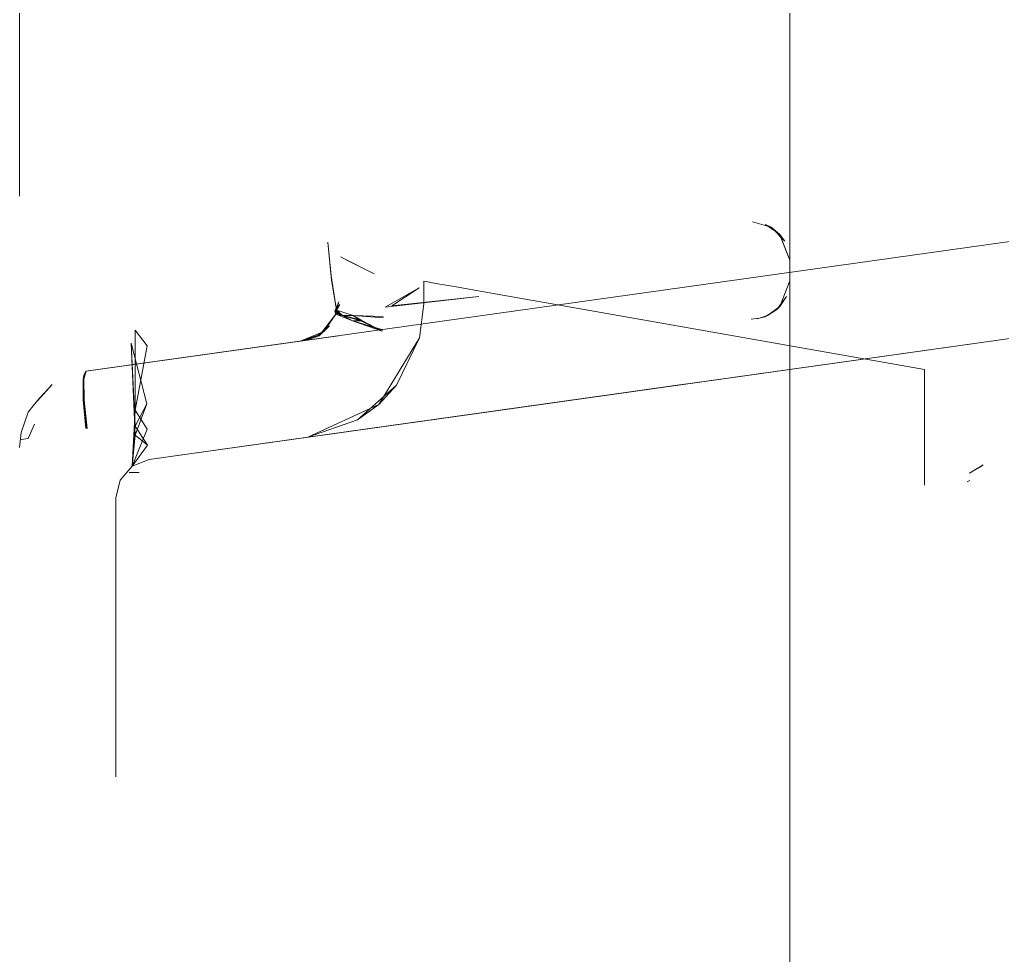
# Model space of a CAD drawing. Header units: millimetres. Extents: x 0 to 1729, y -270 to 583.
# Drawn here: x 1240.34 to 1265.86, y 24.29 to 48.58 of the extents above; entities that cross this region are included whole.
import ezdxf

# ---------------------------------------------------------------- set-up
doc = ezdxf.new("R2010")
doc.units = ezdxf.units.MM
doc.layers.add('OUTLINE', color=7, linetype='Continuous')

msp = doc.modelspace()

# ---------------------------------------------------------------- linework, layer by layer
at = {"layer": 'OUTLINE', "lineweight": 13}
for p, q in [((1260.34, 6), (1260.34, 422)), ((1260.34, 6), (1260.34, 422)), ((1260.34, 6), (1260.34, 422)), ((1260.34, 6), (1260.34, 422)), ((1240.34, 45.002), (1240.34, 55.212)), ((1240.34, 45.002), (1240.34, 55.212)), ((1240.34, 45.002), (1240.34, 55.212)), ((1240.34, 45.002), (1240.34, 55.212)), ((1240.34, 45.002), (1240.34, 55.212)), ((1240.34, 45.002), (1240.34, 55.212)), ((1240.34, 45.002), (1240.34, 55.212)), ((1240.34, 45.002), (1240.34, 55.212)), ((1240.34, 45.002), (1240.34, 55.212)), ((1240.34, 45.002), (1240.34, 55.212)), ((1240.34, 45.002), (1240.34, 55.212)), ((1240.34, 45.002), (1240.34, 55.212)), ((1240.34, 45.002), (1240.34, 55.212)), ((1240.34, 45.002), (1240.34, 55.212)), ((1240.34, 45.002), (1240.34, 55.212)), ((1240.34, 45.002), (1240.34, 55.212)), ((1240.34, 45.002), (1240.34, 55.212)), ((1240.34, 45.002), (1240.34, 55.212)), ((1240.34, 44.999), (1240.34, 54.806)), ((1240.34, 44.999), (1240.34, 54.806)), ((1240.34, 44.999), (1240.34, 54.806)), ((1240.34, 44.999), (1240.34, 54.806)), ((1240.34, 44.999), (1240.34, 54.806)), ((1240.34, 44.999), (1240.34, 54.806)), ((1240.34, 44.999), (1240.34, 54.806)), ((1240.34, 44.999), (1240.34, 54.806)), ((1240.34, 44.999), (1240.34, 54.806)), ((1240.34, 44.999), (1240.34, 54.806)), ((1242.062, 39.456), (1286.018, 45.633)), ((1286.018, 45.633), (1242.062, 39.456)), ((1242.062, 39.456), (1286.018, 45.633)), ((1286.018, 45.633), (1242.062, 39.456)), ((1242.062, 39.456), (1286.018, 45.633)), ((1286.018, 45.633), (1242.062, 39.456)), ((1242.062, 39.456), (1286.018, 45.633)), ((1286.018, 45.633), (1242.062, 39.456)), ((1240.34, 44.503), (1240.34, 45.002)), ((1240.34, 45.002), (1240.34, 44.503)), ((1240.34, 44.503), (1240.34, 45.002)), ((1240.34, 45.002), (1240.34, 44.503)), ((1240.34, 44.503), (1240.34, 45.002)), ((1240.34, 45.002), (1240.34, 44.503)), ((1240.34, 44.503), (1240.34, 45.002)), ((1240.34, 45.002), (1240.34, 44.503)), ((1240.34, 44.503), (1240.34, 45.002)), ((1240.34, 45.002), (1240.34, 44.503)), ((1240.34, 44.503), (1240.34, 45.002)), ((1240.34, 45.002), (1240.34, 44.503)), ((1240.34, 44.503), (1240.34, 45.002)), ((1240.34, 45.002), (1240.34, 44.503)), ((1240.34, 44.503), (1240.34, 45.002)), ((1240.34, 45.002), (1240.34, 44.503)), ((1240.34, 44.503), (1240.34, 45.002)), ((1240.34, 45.002), (1240.34, 44.503)), ((1240.34, 44.999), (1240.34, 44.501)), ((1240.34, 44.501), (1240.34, 44.999)), ((1240.34, 44.999), (1240.34, 44.501)), ((1240.34, 44.501), (1240.34, 44.999)), ((1240.34, 44.999), (1240.34, 44.501)), ((1240.34, 44.501), (1240.34, 44.999)), ((1240.34, 44.999), (1240.34, 44.501)), ((1240.34, 44.501), (1240.34, 44.999)), ((1240.34, 44.999), (1240.34, 44.501)), ((1240.34, 44.501), (1240.34, 44.999)), ((1240.34, 44.137), (1240.34, 44.503)), ((1240.34, 44.503), (1240.34, 44.137)), ((1240.34, 44.137), (1240.34, 44.503)), ((1240.34, 44.503), (1240.34, 44.137)), ((1240.34, 44.137), (1240.34, 44.503)), ((1240.34, 44.503), (1240.34, 44.137)), ((1240.34, 44.137), (1240.34, 44.503)), ((1240.34, 44.503), (1240.34, 44.137)), ((1240.34, 44.137), (1240.34, 44.503)), ((1240.34, 44.503), (1240.34, 44.137)), ((1240.34, 44.137), (1240.34, 44.503)), ((1240.34, 44.503), (1240.34, 44.137)), ((1240.34, 44.137), (1240.34, 44.503)), ((1240.34, 44.503), (1240.34, 44.137)), ((1240.34, 44.137), (1240.34, 44.503)), ((1240.34, 44.503), (1240.34, 44.137)), ((1240.34, 44.137), (1240.34, 44.503)), ((1240.34, 44.503), (1240.34, 44.137)), ((1240.34, 44.501), (1240.34, 44.136)), ((1240.34, 44.136), (1240.34, 44.501)), ((1240.34, 44.501), (1240.34, 44.136)), ((1240.34, 44.136), (1240.34, 44.501)), ((1240.34, 44.501), (1240.34, 44.136)), ((1240.34, 44.136), (1240.34, 44.501)), ((1240.34, 44.501), (1240.34, 44.136)), ((1240.34, 44.136), (1240.34, 44.501)), ((1240.34, 44.501), (1240.34, 44.136)), ((1240.34, 44.136), (1240.34, 44.501)), ((1240.34, 44.003), (1240.34, 44.137)), ((1240.34, 44.137), (1240.34, 44.003)), ((1240.34, 44.003), (1240.34, 44.137)), ((1240.34, 44.137), (1240.34, 44.003)), ((1240.34, 44.003), (1240.34, 44.137)), ((1240.34, 44.137), (1240.34, 44.003)), ((1240.34, 44.003), (1240.34, 44.137)), ((1240.34, 44.137), (1240.34, 44.003)), ((1240.34, 44.003), (1240.34, 44.137)), ((1240.34, 44.137), (1240.34, 44.003)), ((1240.34, 44.003), (1240.34, 44.137)), ((1240.34, 44.137), (1240.34, 44.003)), ((1240.34, 44.003), (1240.34, 44.137)), ((1240.34, 44.137), (1240.34, 44.003)), ((1240.34, 44.003), (1240.34, 44.137)), ((1240.34, 44.137), (1240.34, 44.003)), ((1240.34, 44.003), (1240.34, 44.137)), ((1240.34, 44.137), (1240.34, 44.003)), ((1240.34, 44.136), (1240.34, 44.003)), ((1240.34, 44.003), (1240.34, 44.136)), ((1240.34, 44.136), (1240.34, 44.003)), ((1240.34, 44.003), (1240.34, 44.136)), ((1240.34, 44.136), (1240.34, 44.003)), ((1240.34, 44.003), (1240.34, 44.136)), ((1240.34, 44.136), (1240.34, 44.003)), ((1240.34, 44.003), (1240.34, 44.136)), ((1240.34, 44.136), (1240.34, 44.003)), ((1240.34, 44.003), (1240.34, 44.136)), ((1240.34, 44.003), (1240.34, 44.003)), ((1240.34, 44.003), (1240.34, 44.003)), ((1240.34, 44.003), (1240.34, 44.003)), ((1240.34, 44.003), (1240.34, 44.003)), ((1240.34, 44.003), (1240.34, 44.003)), ((1240.34, 44.003), (1240.34, 44.003)), ((1240.34, 44.003), (1240.34, 44.003)), ((1240.34, 44.003), (1240.34, 44.003)), ((1240.34, 44.003), (1240.34, 44.003)), ((1240.34, 44.003), (1240.34, 44.003)), ((1240.34, 44.003), (1240.34, 44.003)), ((1240.34, 44.003), (1240.34, 44.003)), ((1240.34, 44.003), (1240.34, 44.003)), ((1240.34, 44.003), (1240.34, 44.003)), ((1243.701, 37.162), (1286.821, 43.222)), ((1286.821, 43.222), (1243.701, 37.162)), ((1243.701, 37.162), (1286.821, 43.222)), ((1286.821, 43.222), (1243.701, 37.162)), ((1243.701, 37.162), (1286.821, 43.222)), ((1286.821, 43.222), (1243.701, 37.162)), ((1243.701, 37.162), (1286.821, 43.222)), ((1286.821, 43.222), (1243.701, 37.162)), ((1243.701, 37.162), (1286.821, 43.222)), ((1286.821, 43.222), (1243.701, 37.162)), ((1243.701, 37.162), (1286.821, 43.222)), ((1286.821, 43.222), (1243.701, 37.162)), ((1286.821, 43.222), (1252.653, 38.42)), ((1252.653, 38.42), (1286.821, 43.222)), ((1286.821, 43.222), (1252.653, 38.42)), ((1252.653, 38.42), (1286.821, 43.222)), ((1286.821, 43.222), (1252.653, 38.42)), ((1252.653, 38.42), (1286.821, 43.222)), ((1286.821, 43.222), (1252.653, 38.42)), ((1252.653, 38.42), (1286.821, 43.222)), ((1286.821, 43.222), (1258.009, 39.172)), ((1258.009, 39.172), (1286.821, 43.222)), ((1286.821, 43.222), (1258.009, 39.172)), ((1258.009, 39.172), (1286.821, 43.222)), ((1286.821, 43.222), (1258.009, 39.172)), ((1258.009, 39.172), (1286.821, 43.222)), ((1286.821, 43.222), (1258.009, 39.172)), ((1258.009, 39.172), (1286.821, 43.222)), ((1286.821, 43.222), (1258.009, 39.172)), ((1258.009, 39.172), (1286.821, 43.222)), ((1286.821, 43.222), (1258.009, 39.172)), ((1258.009, 39.172), (1286.821, 43.222)), ((1259.375, 43.338), (1259.86, 43.193)), ((1259.375, 43.338), (1259.86, 43.193)), ((1259.375, 43.338), (1259.86, 43.193)), ((1259.375, 43.338), (1259.86, 43.193)), ((1259.375, 43.338), (1259.86, 43.193)), ((1259.375, 43.338), (1259.86, 43.193)), ((1259.375, 43.338), (1259.86, 43.193)), ((1259.375, 43.338), (1259.86, 43.193)), ((1259.375, 43.338), (1259.86, 43.193)), ((1259.375, 43.338), (1259.86, 43.193)), ((1260.074, 43.018), (1259.707, 43.268)), ((1259.707, 43.268), (1259.86, 43.193)), ((1260.074, 43.018), (1259.707, 43.268)), ((1259.707, 43.268), (1259.86, 43.193)), ((1260.074, 43.018), (1259.707, 43.268)), ((1259.707, 43.268), (1259.86, 43.193)), ((1259.86, 43.193), (1259.707, 43.268)), ((1259.707, 43.268), (1260.074, 43.018)), ((1259.86, 43.193), (1259.707, 43.268)), ((1259.707, 43.268), (1260.074, 43.018)), ((1259.86, 43.193), (1259.707, 43.268)), ((1259.707, 43.268), (1260.074, 43.018)), ((1259.86, 43.193), (1259.801, 43.226)), ((1259.801, 43.226), (1260.083, 43.008)), ((1259.86, 43.193), (1259.801, 43.226)), ((1259.801, 43.226), (1260.083, 43.008)), ((1260.083, 43.008), (1259.801, 43.226)), ((1259.801, 43.226), (1259.86, 43.193)), ((1260.083, 43.008), (1259.801, 43.226)), ((1259.801, 43.226), (1259.86, 43.193)), ((1260.074, 43.018), (1259.86, 43.193)), ((1259.86, 43.193), (1260.212, 42.829)), ((1259.86, 43.193), (1260.212, 42.829)), ((1259.86, 43.193), (1260.083, 43.008)), ((1260.074, 43.018), (1259.86, 43.193)), ((1259.86, 43.193), (1260.212, 42.829)), ((1259.86, 43.193), (1260.212, 42.829)), ((1259.86, 43.193), (1260.083, 43.008)), ((1260.074, 43.018), (1259.86, 43.193)), ((1259.86, 43.193), (1260.212, 42.829)), ((1259.86, 43.193), (1260.212, 42.829)), ((1259.86, 43.193), (1260.074, 43.018)), ((1260.083, 43.008), (1259.86, 43.193)), ((1259.86, 43.193), (1260.212, 42.829)), ((1259.86, 43.193), (1260.212, 42.829)), ((1259.86, 43.193), (1260.074, 43.018)), ((1260.083, 43.008), (1259.86, 43.193)), ((1259.86, 43.193), (1260.212, 42.829)), ((1259.86, 43.193), (1260.212, 42.829)), ((1259.86, 43.193), (1260.074, 43.018)), ((1260.34, 42.339), (1260.074, 43.018)), ((1260.074, 43.018), (1260.212, 42.829)), ((1260.34, 42.339), (1260.074, 43.018)), ((1260.074, 43.018), (1260.212, 42.829)), ((1260.34, 42.339), (1260.074, 43.018)), ((1260.074, 43.018), (1260.212, 42.829)), ((1260.212, 42.829), (1260.074, 43.018)), ((1260.074, 43.018), (1260.34, 42.339)), ((1260.212, 42.829), (1260.074, 43.018)), ((1260.074, 43.018), (1260.34, 42.339)), ((1260.212, 42.829), (1260.074, 43.018)), ((1260.074, 43.018), (1260.34, 42.339)), ((1260.212, 42.829), (1260.083, 43.008)), ((1260.083, 43.008), (1260.34, 42.339)), ((1260.212, 42.829), (1260.083, 43.008)), ((1260.083, 43.008), (1260.34, 42.339)), ((1260.34, 42.339), (1260.083, 43.008)), ((1260.083, 43.008), (1260.212, 42.829)), ((1260.34, 42.339), (1260.083, 43.008)), ((1260.083, 43.008), (1260.212, 42.829)), ((1248.44, 41.82), (1248.34, 42.806)), ((1248.34, 42.806), (1248.428, 41.929)), ((1248.44, 41.82), (1248.34, 42.806)), ((1248.34, 42.806), (1248.428, 41.929)), ((1248.428, 41.929), (1248.34, 42.806)), ((1248.34, 42.806), (1248.44, 41.82)), ((1248.428, 41.929), (1248.34, 42.806)), ((1248.34, 42.806), (1248.44, 41.82)), ((1248.677, 42.43), (1249.546, 41.981)), ((1248.677, 42.43), (1248.944, 42.289)), ((1248.677, 42.43), (1249.546, 41.981)), ((1248.677, 42.43), (1248.944, 42.289)), ((1249.546, 41.981), (1248.944, 42.289)), ((1249.546, 41.981), (1248.944, 42.289)), ((1248.428, 41.929), (1248.566, 41.042)), ((1248.428, 41.929), (1248.566, 41.042)), ((1248.566, 41.042), (1248.428, 41.929)), ((1248.566, 41.042), (1248.428, 41.929)), ((1248.566, 41.042), (1248.44, 41.82)), ((1248.566, 41.042), (1248.44, 41.82)), ((1248.44, 41.82), (1248.566, 41.042)), ((1248.44, 41.82), (1248.566, 41.042)), ((1249.832, 41.123), (1250.714, 41.624)), ((1249.832, 41.123), (1250.714, 41.624)), ((1250.714, 41.624), (1249.832, 41.123)), ((1250.714, 41.624), (1249.832, 41.123)), ((1250.004, 41.151), (1250.714, 41.624)), ((1250.004, 41.151), (1250.714, 41.624)), ((1250.714, 41.624), (1250.005, 41.151)), ((1250.714, 41.624), (1250.005, 41.151)), ((1250.84, 41.792), (1250.933, 41.776)), ((1250.84, 41.792), (1250.84, 41.792)), ((1250.84, 41.723), (1250.84, 41.792)), ((1251.201, 41.729), (1250.84, 41.792)), ((1250.84, 41.792), (1251.201, 41.729)), ((1250.84, 41.792), (1250.84, 41.723)), ((1250.84, 41.792), (1250.84, 41.792)), ((1250.933, 41.776), (1250.84, 41.792)), ((1250.84, 41.792), (1250.933, 41.776)), ((1250.84, 41.792), (1250.84, 41.792)), ((1250.84, 41.723), (1250.84, 41.792)), ((1251.201, 41.729), (1250.84, 41.792)), ((1250.84, 41.792), (1251.201, 41.729)), ((1250.84, 41.792), (1250.84, 41.723)), ((1250.84, 41.792), (1250.84, 41.792)), ((1250.933, 41.776), (1250.84, 41.792)), ((1250.84, 41.792), (1250.933, 41.776)), ((1250.84, 41.792), (1250.84, 41.792)), ((1250.84, 41.723), (1250.84, 41.792)), ((1251.201, 41.729), (1250.84, 41.792)), ((1250.84, 41.792), (1251.201, 41.729)), ((1250.84, 41.792), (1250.84, 41.723)), ((1250.84, 41.792), (1250.84, 41.792)), ((1250.933, 41.776), (1250.84, 41.792)), ((1250.84, 41.792), (1250.933, 41.776)), ((1250.84, 41.792), (1250.84, 41.792)), ((1250.84, 41.723), (1250.84, 41.792)), ((1251.201, 41.729), (1250.84, 41.792)), ((1250.84, 41.792), (1251.201, 41.729)), ((1250.84, 41.792), (1250.84, 41.723)), ((1250.84, 41.792), (1250.84, 41.792)), ((1250.933, 41.776), (1250.84, 41.792)), ((1250.84, 41.522), (1250.84, 41.723)), ((1250.84, 41.723), (1250.84, 41.522)), ((1250.84, 41.522), (1250.84, 41.723)), ((1250.84, 41.723), (1250.84, 41.522)), ((1250.84, 41.522), (1250.84, 41.723)), ((1250.84, 41.723), (1250.84, 41.522)), ((1250.84, 41.522), (1250.84, 41.723)), ((1250.84, 41.723), (1250.84, 41.522)), ((1250.933, 41.776), (1251.201, 41.729)), ((1251.201, 41.729), (1250.933, 41.776)), ((1250.933, 41.776), (1251.201, 41.729)), ((1251.201, 41.729), (1250.933, 41.776)), ((1250.933, 41.776), (1251.201, 41.729)), ((1251.201, 41.729), (1250.933, 41.776)), ((1250.933, 41.776), (1251.201, 41.729)), ((1251.201, 41.729), (1250.933, 41.776)), ((1251.201, 41.729), (1251.631, 41.653)), ((1251.631, 41.653), (1251.201, 41.729)), ((1251.201, 41.729), (1251.631, 41.653)), ((1251.631, 41.653), (1251.201, 41.729)), ((1251.201, 41.729), (1251.631, 41.653)), ((1251.631, 41.653), (1251.201, 41.729)), ((1251.201, 41.729), (1251.631, 41.653)), ((1251.631, 41.653), (1251.201, 41.729)), ((1251.631, 41.653), (1252.157, 41.56)), ((1252.157, 41.56), (1251.631, 41.653)), ((1251.631, 41.653), (1252.157, 41.56)), ((1252.157, 41.56), (1251.631, 41.653)), ((1251.631, 41.653), (1252.157, 41.56)), ((1252.157, 41.56), (1251.631, 41.653)), ((1251.631, 41.653), (1252.157, 41.56)), ((1252.157, 41.56), (1251.631, 41.653)), ((1260.34, 41.805), (1260.083, 41.135)), ((1260.34, 41.805), (1260.083, 41.135)), ((1260.083, 41.135), (1260.34, 41.805)), ((1260.083, 41.135), (1260.34, 41.805)), ((1249.832, 41.123), (1252.265, 41.392)), ((1249.832, 41.123), (1252.265, 41.392)), ((1252.265, 41.392), (1249.832, 41.123)), ((1252.265, 41.392), (1249.832, 41.123)), ((1250.004, 41.151), (1252.265, 41.392)), ((1250.004, 41.151), (1252.265, 41.392)), ((1252.265, 41.392), (1250.005, 41.151)), ((1252.265, 41.392), (1250.005, 41.151)), ((1250.84, 41.207), (1250.84, 41.522)), ((1250.84, 41.522), (1250.84, 41.207)), ((1250.84, 41.207), (1250.84, 41.522)), ((1250.84, 41.522), (1250.84, 41.207)), ((1250.84, 41.207), (1250.84, 41.522)), ((1250.84, 41.522), (1250.84, 41.207)), ((1250.84, 41.207), (1250.84, 41.522)), ((1250.84, 41.522), (1250.84, 41.207)), ((1252.157, 41.56), (1263.84, 39.5)), ((1263.84, 39.5), (1252.157, 41.56)), ((1252.157, 41.56), (1263.84, 39.5)), ((1263.84, 39.5), (1252.157, 41.56)), ((1252.157, 41.56), (1263.84, 39.5)), ((1263.84, 39.5), (1252.157, 41.56)), ((1252.157, 41.56), (1263.84, 39.5)), ((1263.84, 39.5), (1252.157, 41.56)), ((1260.009, 41.062), (1260.252, 41.394)), ((1260.009, 41.062), (1260.252, 41.394)), ((1260.252, 41.394), (1260.009, 41.062)), ((1260.252, 41.394), (1260.009, 41.062)), ((1260.252, 41.394), (1260.083, 41.135)), ((1260.252, 41.394), (1260.083, 41.135)), ((1260.083, 41.135), (1260.252, 41.394)), ((1260.083, 41.135), (1260.252, 41.394)), ((1248.529, 41.018), (1248.633, 41.259)), ((1248.529, 41.018), (1248.633, 41.259)), ((1248.652, 41.184), (1248.529, 41.018)), ((1248.652, 41.184), (1248.529, 41.018)), ((1248.531, 41.029), (1248.633, 41.259)), ((1248.531, 41.029), (1248.633, 41.259)), ((1248.633, 41.259), (1248.531, 41.029)), ((1248.633, 41.259), (1248.531, 41.029)), ((1248.566, 41.042), (1248.633, 41.259)), ((1248.566, 41.042), (1248.633, 41.259)), ((1248.633, 41.259), (1248.566, 41.042)), ((1248.566, 41.042), (1248.633, 41.259)), ((1248.633, 41.259), (1248.566, 41.042)), ((1248.566, 41.042), (1248.633, 41.259)), ((1248.652, 41.184), (1248.566, 41.042)), ((1248.652, 41.184), (1248.566, 41.042)), ((1250.726, 40.321), (1250.84, 41.207)), ((1250.84, 41.207), (1250.726, 40.321)), ((1250.726, 40.321), (1250.84, 41.207)), ((1250.84, 41.207), (1250.726, 40.321)), ((1250.726, 40.321), (1250.84, 41.207)), ((1250.84, 41.207), (1250.726, 40.321)), ((1250.726, 40.321), (1250.84, 41.207)), ((1250.84, 41.207), (1250.726, 40.321)), ((1260.083, 41.135), (1259.762, 40.9)), ((1260.083, 41.135), (1259.762, 40.9)), ((1259.762, 40.9), (1260.083, 41.135)), ((1259.762, 40.9), (1260.083, 41.135)), ((1260.009, 41.062), (1260.083, 41.135)), ((1260.009, 41.062), (1260.083, 41.135)), ((1260.083, 41.135), (1260.009, 41.062)), ((1260.083, 41.135), (1260.009, 41.062)), ((1248.552, 40.938), (1248.119, 40.377)), ((1248.552, 40.938), (1248.119, 40.377)), ((1248.119, 40.377), (1248.552, 40.938)), ((1248.119, 40.377), (1248.552, 40.938)), ((1248.237, 40.486), (1248.552, 40.938)), ((1248.237, 40.486), (1248.552, 40.938)), ((1248.552, 40.938), (1248.237, 40.486)), ((1248.552, 40.938), (1248.237, 40.486)), ((1248.529, 41.018), (1248.566, 41.042)), ((1248.529, 41.018), (1248.566, 41.042)), ((1248.566, 41.042), (1248.529, 41.018)), ((1248.566, 41.042), (1248.529, 41.018)), ((1248.612, 40.954), (1248.529, 41.018)), ((1248.529, 41.018), (1248.552, 40.938)), ((1248.529, 41.018), (1248.717, 40.902)), ((1248.612, 40.954), (1248.529, 41.018)), ((1248.529, 41.018), (1248.552, 40.938)), ((1248.529, 41.018), (1248.717, 40.902)), ((1248.717, 40.902), (1248.529, 41.018)), ((1248.552, 40.938), (1248.529, 41.018)), ((1248.529, 41.018), (1248.636, 41.013)), ((1248.717, 40.902), (1248.529, 41.018)), ((1248.552, 40.938), (1248.529, 41.018)), ((1248.529, 41.018), (1248.636, 41.013)), ((1248.566, 41.042), (1248.531, 41.029)), ((1248.566, 41.042), (1248.531, 41.029)), ((1248.531, 41.029), (1248.566, 41.042)), ((1248.531, 41.029), (1248.566, 41.042)), ((1248.718, 40.908), (1248.531, 41.029)), ((1248.552, 40.938), (1248.531, 41.029)), ((1248.531, 41.029), (1248.612, 40.954)), ((1248.718, 40.908), (1248.531, 41.029)), ((1248.552, 40.938), (1248.531, 41.029)), ((1248.531, 41.029), (1248.612, 40.954)), ((1248.612, 40.954), (1248.531, 41.029)), ((1248.531, 41.029), (1248.552, 40.938)), ((1248.531, 41.029), (1248.718, 40.908)), ((1248.612, 40.954), (1248.531, 41.029)), ((1248.531, 41.029), (1248.552, 40.938)), ((1248.531, 41.029), (1248.718, 40.908)), ((1248.552, 40.938), (1248.636, 41.013)), ((1248.552, 40.938), (1248.636, 41.013)), ((1248.612, 40.954), (1248.552, 40.938)), ((1248.552, 40.938), (1248.612, 40.954)), ((1248.612, 40.954), (1248.552, 40.938)), ((1248.552, 40.938), (1248.612, 40.954)), ((1248.612, 40.954), (1248.552, 40.938)), ((1248.612, 40.954), (1248.552, 40.938)), ((1248.552, 40.938), (1248.717, 40.902)), ((1248.552, 40.938), (1248.985, 40.763)), ((1248.985, 40.763), (1248.552, 40.938)), ((1248.718, 40.908), (1248.552, 40.938)), ((1248.552, 40.938), (1248.717, 40.902)), ((1248.552, 40.938), (1248.985, 40.763)), ((1248.985, 40.763), (1248.552, 40.938)), ((1248.718, 40.908), (1248.552, 40.938)), ((1248.552, 40.938), (1248.718, 40.908)), ((1248.552, 40.938), (1248.985, 40.763)), ((1248.985, 40.763), (1248.552, 40.938)), ((1248.717, 40.902), (1248.552, 40.938)), ((1248.552, 40.938), (1248.718, 40.908)), ((1248.552, 40.938), (1248.985, 40.763)), ((1248.985, 40.763), (1248.552, 40.938)), ((1248.717, 40.902), (1248.552, 40.938)), ((1248.566, 41.042), (1248.717, 40.902)), ((1248.566, 41.042), (1248.998, 40.899)), ((1248.998, 40.899), (1248.566, 41.042)), ((1248.718, 40.908), (1248.566, 41.042)), ((1248.566, 41.042), (1248.717, 40.902)), ((1248.566, 41.042), (1248.998, 40.899)), ((1248.998, 40.899), (1248.566, 41.042)), ((1248.718, 40.908), (1248.566, 41.042)), ((1248.566, 41.042), (1248.718, 40.908)), ((1248.566, 41.042), (1248.998, 40.899)), ((1248.998, 40.899), (1248.566, 41.042)), ((1248.717, 40.902), (1248.566, 41.042)), ((1248.566, 41.042), (1248.718, 40.908)), ((1248.566, 41.042), (1248.998, 40.899)), ((1248.998, 40.899), (1248.566, 41.042)), ((1248.717, 40.902), (1248.566, 41.042)), ((1248.717, 40.902), (1248.985, 40.763)), ((1248.717, 40.902), (1248.998, 40.899)), ((1248.717, 40.902), (1249.205, 40.764)), ((1248.717, 40.902), (1248.985, 40.763)), ((1248.717, 40.902), (1248.998, 40.899)), ((1248.717, 40.902), (1249.205, 40.764)), ((1249.205, 40.764), (1248.717, 40.902)), ((1248.998, 40.899), (1248.717, 40.902)), ((1248.985, 40.763), (1248.717, 40.902)), ((1249.205, 40.764), (1248.717, 40.902)), ((1248.998, 40.899), (1248.717, 40.902)), ((1248.985, 40.763), (1248.717, 40.902)), ((1249.206, 40.779), (1248.718, 40.908)), ((1248.998, 40.899), (1248.718, 40.908)), ((1248.985, 40.763), (1248.718, 40.908)), ((1249.206, 40.779), (1248.718, 40.908)), ((1248.998, 40.899), (1248.718, 40.908)), ((1248.985, 40.763), (1248.718, 40.908)), ((1248.718, 40.908), (1248.985, 40.763)), ((1248.718, 40.908), (1248.998, 40.899)), ((1248.718, 40.908), (1249.206, 40.779)), ((1248.718, 40.908), (1248.985, 40.763)), ((1248.718, 40.908), (1248.998, 40.899)), ((1248.718, 40.908), (1249.206, 40.779)), ((1248.998, 40.899), (1249.205, 40.764)), ((1248.998, 40.899), (1249.78, 40.879)), ((1249.79, 40.846), (1248.998, 40.899)), ((1249.206, 40.779), (1248.998, 40.899)), ((1248.998, 40.899), (1249.205, 40.764)), ((1248.998, 40.899), (1249.78, 40.879)), ((1249.79, 40.846), (1248.998, 40.899)), ((1249.206, 40.779), (1248.998, 40.899)), ((1248.998, 40.899), (1249.206, 40.779)), ((1248.998, 40.899), (1249.78, 40.879)), ((1249.205, 40.764), (1248.998, 40.899)), ((1248.998, 40.899), (1249.206, 40.779)), ((1248.998, 40.899), (1249.78, 40.879)), ((1249.205, 40.764), (1248.998, 40.899)), ((1259.481, 40.815), (1259.689, 40.867)), ((1259.481, 40.815), (1259.689, 40.867)), ((1259.689, 40.867), (1259.481, 40.815)), ((1259.689, 40.867), (1259.481, 40.815)), ((1259.762, 40.9), (1259.555, 40.829)), ((1259.762, 40.9), (1259.555, 40.829)), ((1259.555, 40.829), (1259.762, 40.9)), ((1259.555, 40.829), (1259.762, 40.9)), ((1259.689, 40.867), (1259.555, 40.829)), ((1259.689, 40.867), (1259.555, 40.829)), ((1259.555, 40.829), (1259.689, 40.867)), ((1259.555, 40.829), (1259.689, 40.867)), ((1259.689, 40.867), (1260.009, 41.062)), ((1259.689, 40.867), (1260.009, 41.062)), ((1260.009, 41.062), (1259.689, 40.867)), ((1260.009, 41.062), (1259.689, 40.867)), ((1259.689, 40.867), (1259.762, 40.9)), ((1259.689, 40.867), (1259.762, 40.9)), ((1259.762, 40.9), (1259.689, 40.867)), ((1259.762, 40.9), (1259.689, 40.867)), ((1260.009, 41.062), (1259.762, 40.9)), ((1260.009, 41.062), (1259.762, 40.9)), ((1259.762, 40.9), (1260.009, 41.062)), ((1259.762, 40.9), (1260.009, 41.062)), ((1248.09, 40.395), (1248.39, 40.634)), ((1248.09, 40.395), (1248.39, 40.634)), ((1248.39, 40.634), (1248.09, 40.395)), ((1248.39, 40.634), (1248.09, 40.395)), ((1248.119, 40.377), (1248.39, 40.634)), ((1248.119, 40.377), (1248.39, 40.634)), ((1248.39, 40.634), (1248.119, 40.377)), ((1248.39, 40.634), (1248.119, 40.377)), ((1249.206, 40.779), (1248.985, 40.763)), ((1249.206, 40.779), (1248.985, 40.763)), ((1248.985, 40.763), (1249.206, 40.779)), ((1248.985, 40.763), (1249.206, 40.779)), ((1248.985, 40.763), (1249.205, 40.764)), ((1248.985, 40.763), (1249.205, 40.764)), ((1249.205, 40.764), (1248.985, 40.763)), ((1249.205, 40.764), (1248.985, 40.763)), ((1248.985, 40.763), (1249.768, 40.52)), ((1249.755, 40.493), (1248.985, 40.763)), ((1248.985, 40.763), (1249.768, 40.52)), ((1249.755, 40.493), (1248.985, 40.763)), ((1248.985, 40.763), (1249.772, 40.53)), ((1249.755, 40.493), (1248.985, 40.763)), ((1248.985, 40.763), (1249.772, 40.53)), ((1249.755, 40.493), (1248.985, 40.763)), ((1249.755, 40.493), (1249.205, 40.764)), ((1249.755, 40.493), (1249.205, 40.764)), ((1249.755, 40.493), (1249.206, 40.779)), ((1249.755, 40.493), (1249.206, 40.779)), ((1259.34, 40.805), (1259.555, 40.829)), ((1259.34, 40.805), (1259.555, 40.829)), ((1259.555, 40.829), (1259.34, 40.805)), ((1259.555, 40.829), (1259.34, 40.805)), ((1259.481, 40.815), (1259.555, 40.829)), ((1259.481, 40.815), (1259.555, 40.829)), ((1259.555, 40.829), (1259.481, 40.815)), ((1259.555, 40.829), (1259.481, 40.815)), ((1248.617, 40.377), (1242.07, 39.457)), ((1242.07, 39.457), (1248.617, 40.377)), ((1248.617, 40.377), (1242.07, 39.457)), ((1242.07, 39.457), (1248.617, 40.377)), ((1248.617, 40.377), (1242.07, 39.457)), ((1242.07, 39.457), (1248.617, 40.377)), ((1248.617, 40.377), (1242.07, 39.457)), ((1242.07, 39.457), (1248.617, 40.377)), ((1243.343, 40.525), (1243.336, 38.443)), ((1243.336, 38.443), (1243.343, 40.525)), ((1243.343, 40.525), (1243.652, 40.117)), ((1243.652, 40.117), (1243.343, 40.525)), ((1247.653, 40.242), (1248.237, 40.486)), ((1247.653, 40.242), (1248.237, 40.486)), ((1247.653, 40.242), (1248.09, 40.395)), ((1247.653, 40.242), (1248.09, 40.395)), ((1248.617, 40.377), (1247.653, 40.242)), ((1248.119, 40.377), (1247.653, 40.242)), ((1247.653, 40.242), (1248.617, 40.377)), ((1248.617, 40.377), (1247.653, 40.242)), ((1248.119, 40.377), (1247.653, 40.242)), ((1247.653, 40.242), (1248.617, 40.377)), ((1248.617, 40.377), (1247.653, 40.242)), ((1247.653, 40.242), (1248.617, 40.377)), ((1248.617, 40.377), (1247.653, 40.242)), ((1247.653, 40.242), (1248.617, 40.377)), ((1247.883, 40.299), (1248.09, 40.395)), ((1247.883, 40.299), (1248.09, 40.395)), ((1248.09, 40.395), (1247.883, 40.299)), ((1248.09, 40.395), (1247.883, 40.299)), ((1248.119, 40.377), (1247.883, 40.299)), ((1248.119, 40.377), (1247.883, 40.299)), ((1248.287, 40.536), (1248.09, 40.395)), ((1248.287, 40.536), (1248.09, 40.395)), ((1248.09, 40.395), (1248.287, 40.536)), ((1248.09, 40.395), (1248.287, 40.536)), ((1248.09, 40.395), (1248.237, 40.486)), ((1248.09, 40.395), (1248.237, 40.486)), ((1248.287, 40.536), (1248.237, 40.486)), ((1248.287, 40.536), (1248.237, 40.486)), ((1248.237, 40.486), (1248.287, 40.536)), ((1248.237, 40.486), (1248.287, 40.536)), ((1243.338, 38.027), (1243.236, 40.181)), ((1243.236, 40.181), (1243.646, 38.613)), ((1243.236, 40.181), (1243.341, 37.795)), ((1243.338, 38.027), (1243.236, 40.181)), ((1243.236, 40.181), (1243.646, 38.613)), ((1243.236, 40.181), (1243.341, 37.795)), ((1243.338, 38.027), (1243.236, 40.181)), ((1243.236, 40.181), (1243.338, 38.027)), ((1243.341, 37.795), (1243.236, 40.181)), ((1243.646, 38.613), (1243.236, 40.181)), ((1243.236, 40.181), (1243.338, 38.027)), ((1243.341, 37.795), (1243.236, 40.181)), ((1243.646, 38.613), (1243.236, 40.181)), ((1243.236, 40.181), (1243.338, 38.027)), ((1243.652, 40.117), (1243.336, 38.443)), ((1243.336, 38.443), (1243.652, 40.117)), ((1247.883, 40.299), (1247.653, 40.242)), ((1247.883, 40.299), (1247.653, 40.242)), ((1249.667, 38.593), (1250.726, 40.321)), ((1249.667, 38.593), (1250.726, 40.321)), ((1249.667, 38.593), (1250.726, 40.321)), ((1249.667, 38.593), (1250.726, 40.321)), ((1249.667, 38.593), (1250.726, 40.321)), ((1249.667, 38.593), (1250.726, 40.321)), ((1249.667, 38.593), (1250.726, 40.321)), ((1249.667, 38.593), (1250.726, 40.321)), ((1250.131, 39.096), (1250.726, 40.321)), ((1250.726, 40.321), (1250.131, 39.096)), ((1250.131, 39.096), (1250.726, 40.321)), ((1250.726, 40.321), (1250.131, 39.096)), ((1250.131, 39.096), (1250.726, 40.321)), ((1250.726, 40.321), (1250.131, 39.096)), ((1250.131, 39.096), (1250.726, 40.321)), ((1250.726, 40.321), (1250.131, 39.096)), ((1242.062, 39.456), (1241.988, 39.247)), ((1241.988, 39.247), (1242.062, 39.456)), ((1242.062, 39.456), (1241.988, 39.247)), ((1241.988, 39.247), (1242.062, 39.456)), ((1242.01, 39.344), (1241.988, 39.247)), ((1241.988, 39.247), (1242.01, 39.344)), ((1242.01, 39.344), (1241.988, 39.247)), ((1241.988, 39.247), (1242.01, 39.344)), ((1242.01, 39.344), (1241.991, 39.012)), ((1241.991, 39.012), (1242.01, 39.344)), ((1242.01, 39.344), (1241.991, 39.012)), ((1241.991, 39.012), (1242.01, 39.344)), ((1242.07, 39.457), (1242.009, 39.25)), ((1242.009, 39.25), (1242.07, 39.457)), ((1242.07, 39.457), (1242.009, 39.25)), ((1242.009, 39.25), (1242.07, 39.457)), ((1242.01, 39.344), (1242.009, 39.25)), ((1242.009, 39.25), (1242.01, 39.344)), ((1242.01, 39.344), (1242.009, 39.25)), ((1242.009, 39.25), (1242.01, 39.344)), ((1242.07, 39.457), (1242.01, 39.344)), ((1242.01, 39.344), (1242.07, 39.457)), ((1242.07, 39.457), (1242.01, 39.344)), ((1242.01, 39.344), (1242.07, 39.457)), ((1242.062, 39.456), (1242.01, 39.344)), ((1242.01, 39.344), (1242.062, 39.456)), ((1242.062, 39.456), (1242.01, 39.344)), ((1242.01, 39.344), (1242.062, 39.456)), ((1242.062, 39.456), (1242.07, 39.457)), ((1242.07, 39.457), (1242.062, 39.456)), ((1242.062, 39.456), (1242.07, 39.457)), ((1242.07, 39.457), (1242.062, 39.456)), ((1242.062, 39.456), (1242.07, 39.457)), ((1242.07, 39.457), (1242.062, 39.456)), ((1242.062, 39.456), (1242.07, 39.457)), ((1242.07, 39.457), (1242.062, 39.456)), ((1263.84, 37.498), (1263.84, 39.5)), ((1263.84, 39.5), (1263.84, 39.5)), ((1263.84, 37.498), (1263.84, 39.5)), ((1263.84, 37.498), (1263.84, 39.5)), ((1263.84, 39.5), (1263.84, 39.5)), ((1263.84, 37.498), (1263.84, 39.5)), ((1263.84, 37.498), (1263.84, 39.5)), ((1263.84, 39.5), (1263.84, 39.5)), ((1263.84, 37.498), (1263.84, 39.5)), ((1263.84, 37.498), (1263.84, 39.5)), ((1263.84, 39.5), (1263.84, 39.5)), ((1263.84, 37.498), (1263.84, 39.5)), ((1241.183, 39.107), (1240.723, 38.599)), ((1241.183, 39.107), (1240.723, 38.599)), ((1240.723, 38.599), (1241.183, 39.107)), ((1240.723, 38.599), (1241.183, 39.107)), ((1241.183, 39.107), (1240.868, 38.767)), ((1241.183, 39.107), (1240.868, 38.767)), ((1240.869, 38.767), (1241.183, 39.107)), ((1240.869, 38.767), (1241.183, 39.107)), ((1241.988, 39.247), (1241.991, 39.012)), ((1241.988, 39.247), (1241.988, 38.705)), ((1241.988, 38.705), (1241.988, 39.247)), ((1241.991, 39.012), (1241.988, 39.247)), ((1241.988, 39.247), (1241.991, 39.012)), ((1241.988, 39.247), (1241.988, 38.705)), ((1241.988, 38.705), (1241.988, 39.247)), ((1241.991, 39.012), (1241.988, 39.247)), ((1242.009, 39.25), (1241.991, 39.012)), ((1241.991, 39.012), (1242.009, 39.25)), ((1242.009, 39.25), (1241.991, 39.012)), ((1241.991, 39.012), (1242.009, 39.25)), ((1242.009, 39.25), (1242.018, 38.707)), ((1242.018, 38.707), (1242.009, 39.25)), ((1242.009, 39.25), (1242.018, 38.707)), ((1242.018, 38.707), (1242.009, 39.25)), ((1249.114, 38.19), (1250.131, 39.096)), ((1250.131, 39.096), (1249.114, 38.19)), ((1249.114, 38.19), (1250.131, 39.096)), ((1250.131, 39.096), (1249.114, 38.19)), ((1249.114, 38.19), (1250.131, 39.096)), ((1250.131, 39.096), (1249.114, 38.19)), ((1249.114, 38.19), (1250.131, 39.096)), ((1250.131, 39.096), (1249.114, 38.19)), ((1249.667, 38.593), (1250.131, 39.096)), ((1250.131, 39.096), (1249.667, 38.593)), ((1249.667, 38.593), (1250.131, 39.096)), ((1250.131, 39.096), (1249.667, 38.593)), ((1249.667, 38.593), (1250.131, 39.096)), ((1250.131, 39.096), (1249.667, 38.593)), ((1249.667, 38.593), (1250.131, 39.096)), ((1250.131, 39.096), (1249.667, 38.593)), ((1257.481, 39.098), (1252.653, 38.42)), ((1252.653, 38.42), (1257.481, 39.098)), ((1257.481, 39.098), (1252.653, 38.42)), ((1252.653, 38.42), (1257.481, 39.098)), ((1257.481, 39.098), (1252.653, 38.42)), ((1252.653, 38.42), (1257.481, 39.098)), ((1257.481, 39.098), (1252.653, 38.42)), ((1252.653, 38.42), (1257.481, 39.098)), ((1256.753, 38.996), (1257.481, 39.098)), ((1257.481, 39.098), (1256.753, 38.996)), ((1256.753, 38.996), (1257.481, 39.098)), ((1257.481, 39.098), (1256.753, 38.996)), ((1256.753, 38.996), (1257.481, 39.098)), ((1257.481, 39.098), (1256.753, 38.996)), ((1256.753, 38.996), (1257.481, 39.098)), ((1257.481, 39.098), (1256.753, 38.996)), ((1256.753, 38.996), (1257.481, 39.098)), ((1257.481, 39.098), (1256.753, 38.996)), ((1256.753, 38.996), (1257.481, 39.098)), ((1257.481, 39.098), (1256.753, 38.996)), ((1257.481, 39.098), (1258.009, 39.172)), ((1258.009, 39.172), (1257.481, 39.098)), ((1257.481, 39.098), (1258.009, 39.172)), ((1258.009, 39.172), (1257.481, 39.098)), ((1257.481, 39.098), (1258.009, 39.172)), ((1258.009, 39.172), (1257.481, 39.098)), ((1257.481, 39.098), (1258.009, 39.172)), ((1258.009, 39.172), (1257.481, 39.098)), ((1257.481, 39.098), (1258.009, 39.172)), ((1258.009, 39.172), (1257.481, 39.098)), ((1257.481, 39.098), (1258.009, 39.172)), ((1258.009, 39.172), (1257.481, 39.098)), ((1257.481, 39.098), (1258.009, 39.172)), ((1258.009, 39.172), (1257.481, 39.098)), ((1257.481, 39.098), (1258.009, 39.172)), ((1258.009, 39.172), (1257.481, 39.098)), ((1257.481, 39.098), (1258.009, 39.172)), ((1258.009, 39.172), (1257.481, 39.098)), ((1257.481, 39.098), (1258.009, 39.172)), ((1258.009, 39.172), (1257.481, 39.098)), ((1241.991, 39.012), (1241.988, 38.705)), ((1241.988, 38.705), (1241.991, 39.012)), ((1241.991, 39.012), (1241.988, 38.705)), ((1241.988, 38.705), (1241.991, 39.012)), ((1241.991, 39.012), (1242.018, 38.707)), ((1241.991, 39.012), (1242.018, 38.512)), ((1242.018, 38.512), (1241.991, 39.012)), ((1242.018, 38.707), (1241.991, 39.012)), ((1241.991, 39.012), (1242.018, 38.707)), ((1241.991, 39.012), (1242.018, 38.512)), ((1242.018, 38.512), (1241.991, 39.012)), ((1242.018, 38.707), (1241.991, 39.012)), ((1256.753, 38.996), (1243.701, 37.162)), ((1243.701, 37.162), (1256.753, 38.996)), ((1256.753, 38.996), (1243.701, 37.162)), ((1243.701, 37.162), (1256.753, 38.996)), ((1256.753, 38.996), (1243.701, 37.162)), ((1243.701, 37.162), (1256.753, 38.996)), ((1256.753, 38.996), (1243.701, 37.162)), ((1243.701, 37.162), (1256.753, 38.996)), ((1256.753, 38.996), (1252.653, 38.42)), ((1252.653, 38.42), (1256.753, 38.996)), ((1256.753, 38.996), (1252.653, 38.42)), ((1252.653, 38.42), (1256.753, 38.996)), ((1256.753, 38.996), (1252.653, 38.42)), ((1252.653, 38.42), (1256.753, 38.996)), ((1256.753, 38.996), (1252.653, 38.42)), ((1252.653, 38.42), (1256.753, 38.996)), ((1240.563, 38.394), (1240.723, 38.599)), ((1240.723, 38.599), (1240.563, 38.394)), ((1240.563, 38.394), (1240.723, 38.599)), ((1240.723, 38.599), (1240.563, 38.394)), ((1240.563, 38.394), (1240.723, 38.599)), ((1240.723, 38.599), (1240.563, 38.394)), ((1240.563, 38.394), (1240.723, 38.599)), ((1240.723, 38.599), (1240.563, 38.394)), ((1240.869, 38.767), (1240.723, 38.599)), ((1240.869, 38.767), (1240.723, 38.599)), ((1240.723, 38.599), (1240.868, 38.767)), ((1240.723, 38.599), (1240.868, 38.767)), ((1241.988, 38.705), (1242.018, 38.512)), ((1241.988, 38.705), (1242.073, 37.971)), ((1242.062, 37.97), (1241.988, 38.705)), ((1242.018, 38.512), (1241.988, 38.705)), ((1241.988, 38.705), (1242.018, 38.512)), ((1241.988, 38.705), (1242.073, 37.971)), ((1242.062, 37.97), (1241.988, 38.705)), ((1242.018, 38.512), (1241.988, 38.705)), ((1242.018, 38.707), (1242.018, 38.512)), ((1242.018, 38.707), (1242.096, 37.972)), ((1242.085, 37.971), (1242.018, 38.707)), ((1242.018, 38.512), (1242.018, 38.707)), ((1242.018, 38.707), (1242.018, 38.512)), ((1242.018, 38.707), (1242.096, 37.972)), ((1242.085, 37.971), (1242.018, 38.707)), ((1242.018, 38.512), (1242.018, 38.707)), ((1243.338, 38.027), (1243.646, 38.613)), ((1243.338, 38.027), (1243.646, 38.613)), ((1243.338, 38.027), (1243.646, 38.613)), ((1243.646, 38.613), (1243.338, 38.027)), ((1243.646, 38.613), (1243.338, 38.027)), ((1243.646, 38.613), (1243.338, 38.027)), ((1243.646, 38.613), (1243.341, 37.795)), ((1243.646, 38.613), (1243.341, 37.795)), ((1243.341, 37.795), (1243.646, 38.613)), ((1243.341, 37.795), (1243.646, 38.613)), ((1247.827, 37.741), (1249.667, 38.593)), ((1247.827, 37.741), (1249.667, 38.593)), ((1247.827, 37.741), (1249.667, 38.593)), ((1247.827, 37.741), (1249.667, 38.593)), ((1247.827, 37.741), (1249.667, 38.593)), ((1247.827, 37.741), (1249.667, 38.593)), ((1247.827, 37.741), (1249.667, 38.593)), ((1247.827, 37.741), (1249.667, 38.593)), ((1249.667, 38.593), (1249.114, 38.19)), ((1249.114, 38.19), (1249.667, 38.593)), ((1249.667, 38.593), (1249.114, 38.19)), ((1249.114, 38.19), (1249.667, 38.593)), ((1249.667, 38.593), (1249.114, 38.19)), ((1249.114, 38.19), (1249.667, 38.593)), ((1249.667, 38.593), (1249.114, 38.19)), ((1249.114, 38.19), (1249.667, 38.593)), ((1240.563, 38.394), (1240.381, 37.861)), ((1240.563, 38.394), (1240.381, 37.861)), ((1240.381, 37.861), (1240.563, 38.394)), ((1240.381, 37.861), (1240.563, 38.394)), ((1242.018, 38.512), (1242.073, 37.971)), ((1242.018, 38.512), (1242.096, 37.972)), ((1242.085, 37.971), (1242.018, 38.512)), ((1242.062, 37.97), (1242.018, 38.512)), ((1242.018, 38.512), (1242.073, 37.971)), ((1242.018, 38.512), (1242.096, 37.972)), ((1242.085, 37.971), (1242.018, 38.512)), ((1242.062, 37.97), (1242.018, 38.512)), ((1243.336, 38.443), (1243.262, 36.987)), ((1243.262, 36.987), (1243.336, 38.443)), ((1243.336, 38.443), (1243.652, 37.947)), ((1243.652, 37.947), (1243.336, 38.443)), ((1243.701, 37.162), (1252.653, 38.42)), ((1252.653, 38.42), (1243.701, 37.162)), ((1243.701, 37.162), (1252.653, 38.42)), ((1252.653, 38.42), (1243.701, 37.162)), ((1243.701, 37.162), (1252.653, 38.42)), ((1252.653, 38.42), (1243.701, 37.162)), ((1243.701, 37.162), (1252.653, 38.42)), ((1252.653, 38.42), (1243.701, 37.162)), ((1240.563, 37.705), (1240.723, 38.085)), ((1240.563, 37.705), (1240.723, 38.085)), ((1240.723, 38.085), (1240.563, 37.705)), ((1240.723, 38.085), (1240.563, 37.705)), ((1243.262, 36.987), (1243.338, 38.027)), ((1243.262, 36.987), (1243.338, 38.027)), ((1243.262, 36.987), (1243.338, 38.027)), ((1243.338, 38.027), (1243.262, 36.987)), ((1243.338, 38.027), (1243.262, 36.987)), ((1243.338, 38.027), (1243.262, 36.987)), ((1243.662, 37.533), (1243.338, 38.027)), ((1243.662, 37.533), (1243.338, 38.027)), ((1243.662, 37.533), (1243.338, 38.027)), ((1243.338, 38.027), (1243.662, 37.533)), ((1243.338, 38.027), (1243.662, 37.533)), ((1243.338, 38.027), (1243.662, 37.533)), ((1243.701, 37.162), (1250.227, 38.079)), ((1250.227, 38.079), (1243.701, 37.162)), ((1243.701, 37.162), (1250.227, 38.079)), ((1250.227, 38.079), (1243.701, 37.162)), ((1243.701, 37.162), (1250.227, 38.079)), ((1250.227, 38.079), (1243.701, 37.162)), ((1243.701, 37.162), (1250.227, 38.079)), ((1250.227, 38.079), (1243.701, 37.162)), ((1247.827, 37.741), (1249.114, 38.19)), ((1249.114, 38.19), (1247.827, 37.741)), ((1247.827, 37.741), (1249.114, 38.19)), ((1249.114, 38.19), (1247.827, 37.741)), ((1247.827, 37.741), (1249.114, 38.19)), ((1249.114, 38.19), (1247.827, 37.741)), ((1247.827, 37.741), (1249.114, 38.19)), ((1249.114, 38.19), (1247.827, 37.741)), ((1250.227, 38.079), (1248.468, 37.832)), ((1248.468, 37.832), (1250.227, 38.079)), ((1250.227, 38.079), (1248.468, 37.832)), ((1248.468, 37.832), (1250.227, 38.079)), ((1250.227, 38.079), (1248.468, 37.832)), ((1248.468, 37.832), (1250.227, 38.079)), ((1250.227, 38.079), (1248.468, 37.832)), ((1248.468, 37.832), (1250.227, 38.079)), ((1240.381, 37.861), (1240.34, 37.475)), ((1240.381, 37.861), (1240.34, 37.475)), ((1240.34, 37.475), (1240.381, 37.861)), ((1240.34, 37.475), (1240.381, 37.861)), ((1243.652, 37.947), (1243.262, 36.987)), ((1243.262, 36.987), (1243.652, 37.947)), ((1243.341, 37.795), (1243.262, 36.987)), ((1243.341, 37.795), (1243.262, 36.987)), ((1243.262, 36.987), (1243.341, 37.795)), ((1243.262, 36.987), (1243.341, 37.795)), ((1243.341, 37.795), (1243.662, 37.533)), ((1243.341, 37.795), (1243.662, 37.533)), ((1243.662, 37.533), (1243.341, 37.795)), ((1243.662, 37.533), (1243.341, 37.795)), ((1248.468, 37.832), (1247.827, 37.741)), ((1247.827, 37.741), (1248.468, 37.832)), ((1248.468, 37.832), (1247.827, 37.741)), ((1247.827, 37.741), (1248.468, 37.832)), ((1248.468, 37.832), (1247.827, 37.741)), ((1247.827, 37.741), (1248.468, 37.832)), ((1248.468, 37.832), (1247.827, 37.741)), ((1247.827, 37.741), (1248.468, 37.832)), ((1240.563, 37.705), (1240.381, 37.683)), ((1240.563, 37.705), (1240.381, 37.683)), ((1240.381, 37.683), (1240.563, 37.705)), ((1240.381, 37.683), (1240.563, 37.705)), ((1243.262, 36.987), (1243.662, 37.533)), ((1243.262, 36.987), (1243.662, 37.533)), ((1243.262, 36.987), (1243.662, 37.533)), ((1243.662, 37.533), (1243.262, 36.987)), ((1243.662, 37.533), (1243.262, 36.987)), ((1243.662, 37.533), (1243.262, 36.987)), ((1243.701, 37.162), (1247.827, 37.741)), ((1247.827, 37.741), (1243.701, 37.162)), ((1243.701, 37.162), (1247.827, 37.741)), ((1247.827, 37.741), (1243.701, 37.162)), ((1243.701, 37.162), (1247.827, 37.741)), ((1247.827, 37.741), (1243.701, 37.162)), ((1243.701, 37.162), (1247.827, 37.741)), ((1247.827, 37.741), (1243.701, 37.162)), ((1263.84, 37.498), (1263.84, 36.999)), ((1263.84, 36.999), (1263.84, 37.498)), ((1263.84, 37.498), (1263.84, 36.999)), ((1263.84, 36.999), (1263.84, 37.498)), ((1263.84, 37.498), (1263.84, 36.999)), ((1263.84, 36.999), (1263.84, 37.498)), ((1263.84, 37.498), (1263.84, 36.999)), ((1263.84, 36.999), (1263.84, 37.498)), ((1243.262, 36.987), (1243.701, 37.162)), ((1243.701, 37.162), (1243.262, 36.987)), ((1243.262, 36.987), (1243.701, 37.162)), ((1243.701, 37.162), (1243.262, 36.987)), ((1243.262, 36.987), (1243.701, 37.162)), ((1243.701, 37.162), (1243.262, 36.987)), ((1243.262, 36.987), (1243.701, 37.162)), ((1243.701, 37.162), (1243.262, 36.987)), ((1265.362, 37.023), (1265.012, 36.813)), ((1265.362, 37.023), (1265.012, 36.813)), ((1265.012, 36.813), (1265.362, 37.023)), ((1265.012, 36.813), (1265.362, 37.023)), ((1242.952, 36.63), (1243.262, 36.987)), ((1243.262, 36.987), (1242.952, 36.63)), ((1242.952, 36.63), (1243.262, 36.987)), ((1243.262, 36.987), (1242.952, 36.63)), ((1242.952, 36.63), (1243.262, 36.987)), ((1243.262, 36.987), (1242.952, 36.63)), ((1242.952, 36.63), (1243.262, 36.987)), ((1243.262, 36.987), (1242.952, 36.63)), ((1243.182, 36.827), (1243.448, 36.827)), ((1243.448, 36.827), (1243.182, 36.827)), ((1243.182, 36.827), (1243.448, 36.827)), ((1243.448, 36.827), (1243.182, 36.827)), ((1243.182, 36.827), (1243.448, 36.827)), ((1243.448, 36.827), (1243.182, 36.827)), ((1243.182, 36.827), (1243.448, 36.827)), ((1243.448, 36.827), (1243.182, 36.827)), ((1243.182, 36.827), (1243.448, 36.827)), ((1243.448, 36.827), (1243.182, 36.827)), ((1243.182, 36.827), (1243.448, 36.827)), ((1243.448, 36.827), (1243.182, 36.827)), ((1243.182, 36.827), (1243.448, 36.827)), ((1243.448, 36.827), (1243.182, 36.827)), ((1243.182, 36.827), (1243.448, 36.827)), ((1243.448, 36.827), (1243.182, 36.827)), ((1243.182, 36.827), (1243.448, 36.827)), ((1243.448, 36.827), (1243.182, 36.827)), ((1243.182, 36.827), (1243.448, 36.827)), ((1243.448, 36.827), (1243.182, 36.827)), ((1243.182, 36.827), (1243.448, 36.827)), ((1243.448, 36.827), (1243.182, 36.827)), ((1243.182, 36.827), (1243.448, 36.827)), ((1243.448, 36.827), (1243.182, 36.827)), ((1263.84, 36.999), (1263.84, 36.634)), ((1263.84, 36.634), (1263.84, 36.999)), ((1263.84, 36.999), (1263.84, 36.634)), ((1263.84, 36.634), (1263.84, 36.999)), ((1263.84, 36.999), (1263.84, 36.634)), ((1263.84, 36.634), (1263.84, 36.999)), ((1263.84, 36.999), (1263.84, 36.634)), ((1263.84, 36.634), (1263.84, 36.999)), ((1265.012, 36.813), (1265.331, 36.994)), ((1265.012, 36.813), (1265.331, 36.994)), ((1265.331, 36.994), (1265.012, 36.813)), ((1265.331, 36.994), (1265.012, 36.813)), ((1242.84, 36.171), (1242.952, 36.63)), ((1242.952, 36.63), (1242.84, 36.171)), ((1242.84, 36.171), (1242.952, 36.63)), ((1242.952, 36.63), (1242.84, 36.171)), ((1242.84, 36.171), (1242.952, 36.63)), ((1242.952, 36.63), (1242.84, 36.171)), ((1242.84, 36.171), (1242.952, 36.63)), ((1242.952, 36.63), (1242.84, 36.171)), ((1263.84, 36.634), (1263.84, 36.5)), ((1263.84, 36.5), (1263.84, 36.634)), ((1263.84, 36.634), (1263.84, 36.5)), ((1263.84, 36.5), (1263.84, 36.634)), ((1263.84, 36.634), (1263.84, 36.5)), ((1263.84, 36.5), (1263.84, 36.634)), ((1263.84, 36.634), (1263.84, 36.5)), ((1263.84, 36.5), (1263.84, 36.634)), ((1263.84, 36.5), (1263.84, 36.5)), ((1263.84, 36.5), (1263.84, 36.5)), ((1263.84, 36.5), (1263.84, 36.5)), ((1263.84, 36.5), (1263.84, 36.5)), ((1265.02, 36.621), (1264.952, 36.582)), ((1264.952, 36.582), (1265.02, 36.621)), ((1265.02, 36.621), (1264.952, 36.582)), ((1264.952, 36.582), (1265.02, 36.621)), ((1265.02, 36.621), (1264.952, 36.582)), ((1264.952, 36.582), (1265.02, 36.621)), ((1265.02, 36.621), (1264.952, 36.582)), ((1264.952, 36.582), (1265.02, 36.621)), ((1264.969, 36.592), (1264.952, 36.582)), ((1264.952, 36.582), (1264.969, 36.592)), ((1264.969, 36.592), (1264.952, 36.582)), ((1264.952, 36.582), (1264.969, 36.592)), ((1264.969, 36.592), (1264.952, 36.582)), ((1264.952, 36.582), (1264.969, 36.592)), ((1264.969, 36.592), (1264.952, 36.582)), ((1264.952, 36.582), (1264.969, 36.592)), ((1265.02, 36.621), (1264.969, 36.592)), ((1264.969, 36.592), (1265.02, 36.621)), ((1265.02, 36.621), (1264.969, 36.592)), ((1264.969, 36.592), (1265.02, 36.621)), ((1265.02, 36.621), (1264.969, 36.592)), ((1264.969, 36.592), (1265.02, 36.621)), ((1265.02, 36.621), (1264.969, 36.592)), ((1264.969, 36.592), (1265.02, 36.621)), ((1242.84, 31.899), (1242.84, 36.171)), ((1242.84, 31.899), (1242.84, 36.171)), ((1242.84, 31.899), (1242.84, 36.171)), ((1242.84, 31.899), (1242.84, 36.171)), ((1242.84, 31.899), (1242.84, 36.171)), ((1242.84, 31.899), (1242.84, 36.171)), ((1242.84, 31.899), (1242.84, 36.171)), ((1242.84, 31.899), (1242.84, 36.171)), ((1242.84, 31.899), (1242.84, 30.407)), ((1242.84, 30.407), (1242.84, 31.899)), ((1242.84, 31.899), (1242.84, 30.407)), ((1242.84, 30.407), (1242.84, 31.899)), ((1242.84, 31.899), (1242.84, 30.407)), ((1242.84, 30.407), (1242.84, 31.899)), ((1242.84, 31.899), (1242.84, 30.407)), ((1242.84, 30.407), (1242.84, 31.899)), ((1242.84, 30.407), (1242.84, 29.319)), ((1242.84, 29.319), (1242.84, 30.407)), ((1242.84, 30.407), (1242.84, 29.319)), ((1242.84, 29.319), (1242.84, 30.407)), ((1242.84, 30.407), (1242.84, 29.319)), ((1242.84, 29.319), (1242.84, 30.407)), ((1242.84, 30.407), (1242.84, 29.319)), ((1242.84, 29.319), (1242.84, 30.407)), ((1242.84, 29.319), (1242.84, 28.922)), ((1242.84, 28.922), (1242.84, 29.319)), ((1242.84, 29.319), (1242.84, 28.922)), ((1242.84, 28.922), (1242.84, 29.319)), ((1242.84, 29.319), (1242.84, 28.922)), ((1242.84, 28.922), (1242.84, 29.319)), ((1242.84, 29.319), (1242.84, 28.922)), ((1242.84, 28.922), (1242.84, 29.319)), ((1242.84, 28.922), (1242.84, 28.922)), ((1242.84, 28.922), (1242.84, 28.922)), ((1242.84, 28.922), (1242.84, 28.922)), ((1242.84, 28.922), (1242.84, 28.922))]:
    msp.add_line(p, q, dxfattribs=at)

doc.saveas('drawing.dxf')
